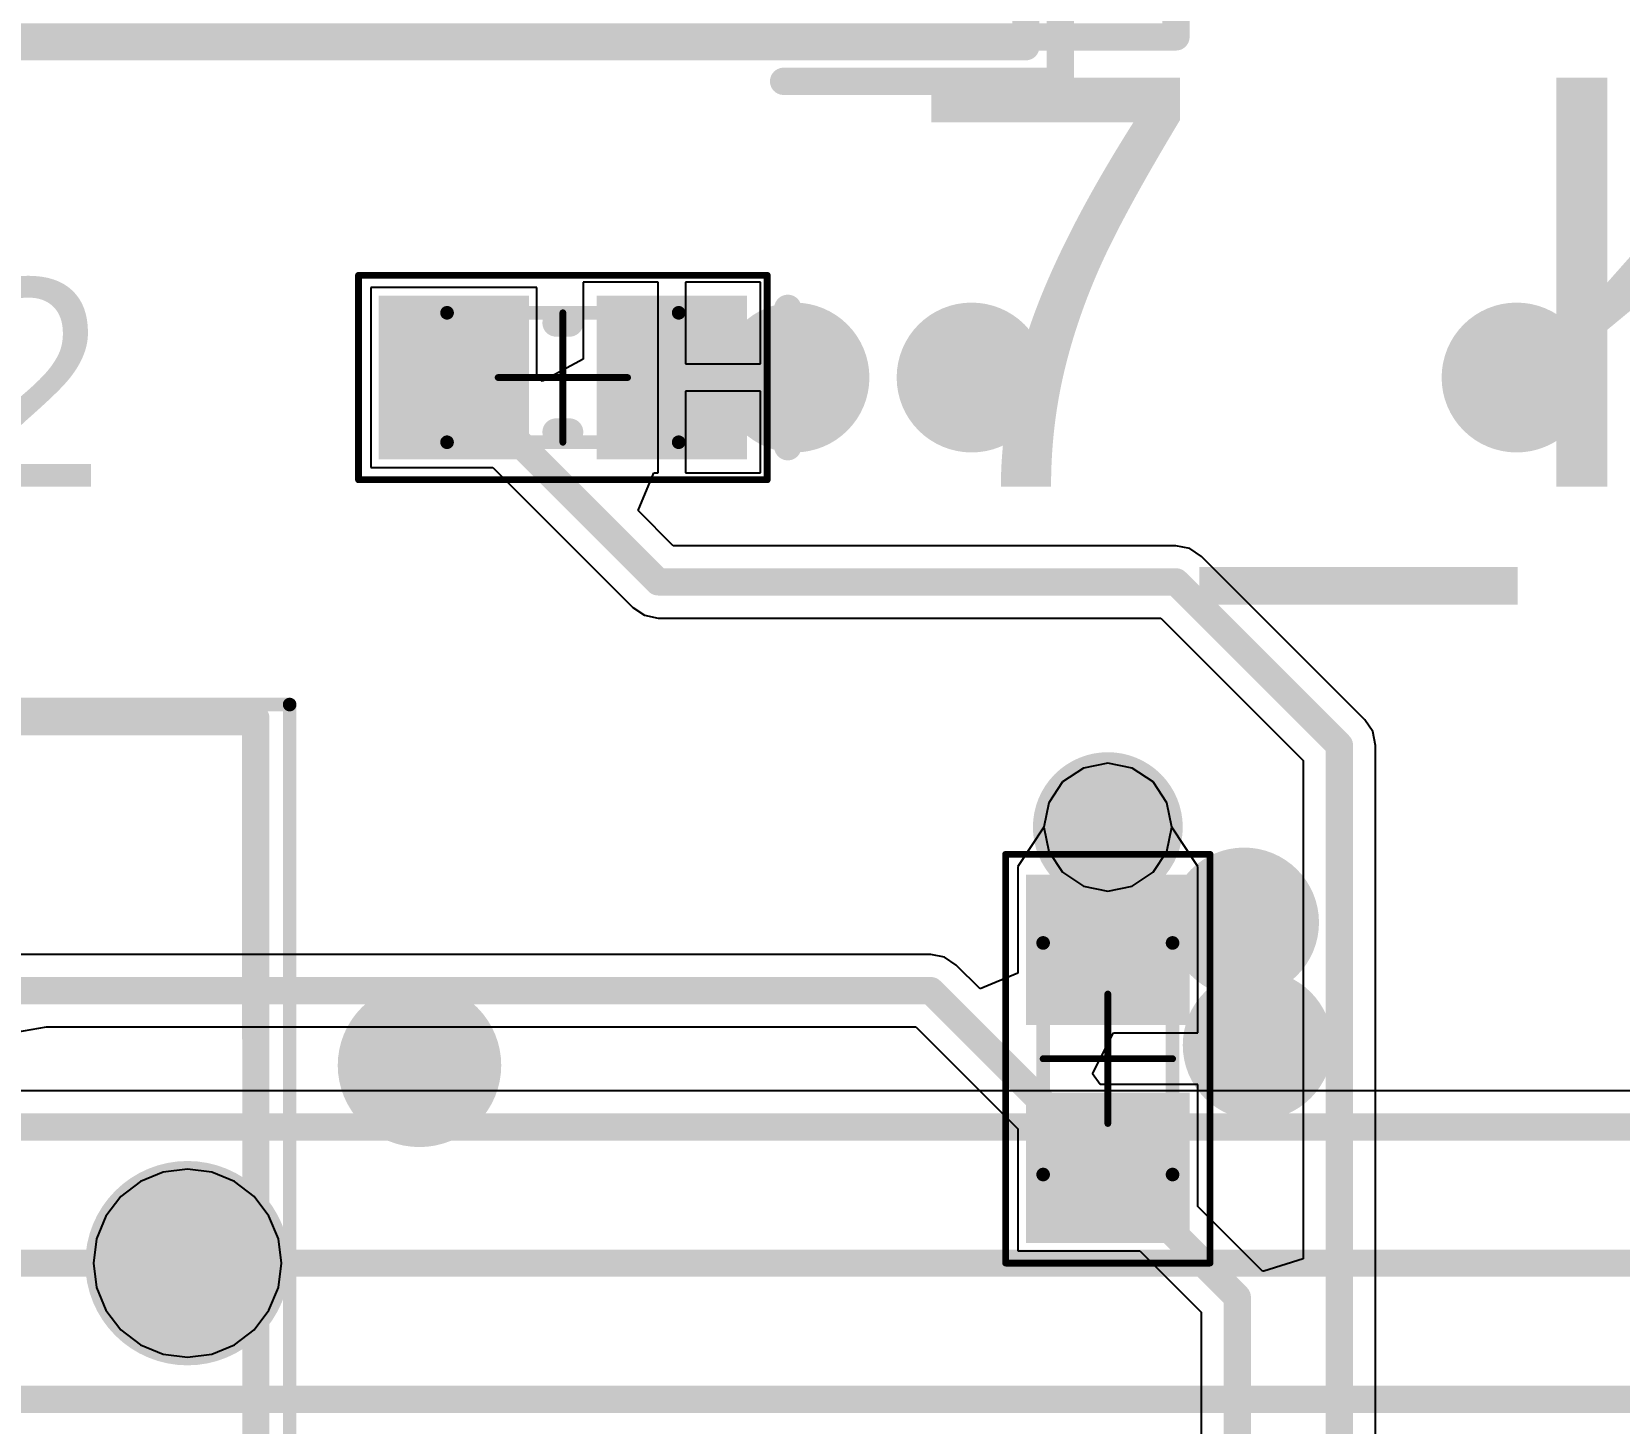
# Model space of a CAD drawing. Header units: millimetres. Extents: x 372 to 687, y 380 to 482.
# Drawn here: x 433.1 to 444.75, y 456.32 to 466.54 of the extents above; entities that cross this region are included whole.
import ezdxf

# ---------------------------------------------------------------- set-up
doc = ezdxf.new("R2010")
doc.units = ezdxf.units.MM
for name, color, linetype in [('BottomLayer', 5, 'Continuous'), ('BottomSolder', 6, 'Continuous'), ('InternalPlane1', 76, 'Continuous'), ('InternalPlane2', 16, 'Continuous'), ('Mechanical13', 56, 'Continuous'), ('Mechanical15', 56, 'Continuous'), ('MultiLayer', 9, 'Continuous'), ('PadHoleLayer', 156, 'Continuous'), ('TopLayer', 1, 'Continuous'), ('TopOverlay', 2, 'Continuous'), ('TopPaste', 8, 'Continuous'), ('TopSolder', 216, 'Continuous'), ('ViaHoleLayer', 16, 'Continuous')]:
    doc.layers.add(name, color=color, linetype=linetype)

# ---------------------------------------------------------------- blocks, each defined once
blk = doc.blocks.new('RESC0603_1608__N_308')
at = {"layer": 'Mechanical13', "const_width": 0.0999998}
for points in [[(-0.8499983, 0.47499778), (0.85000084, 0.47499778)], [(-0.8499983, 0.47499778), (-0.8499983, -0.47500032)], [(0.85000084, 0.47499778), (0.85000084, -0.47500032)], [(-0.8499983, -0.47500032), (0.85000084, -0.47500032)]]:
    blk.add_lwpolyline(points, dxfattribs=at)
at = {"layer": 'Mechanical13', "const_width": 0.0499999}
for points in [[(-0.8749969799999999, 0.47499778, 1), (-0.8249996199999999, 0.47499778, 1)], [(-0.8749969799999999, 0.47499778, 1), (-0.8249996199999999, 0.47499778, 1)], [(0.8250021599999999, 0.47499778, 1), (0.8749995199999999, 0.47499778, 1)], [(0.8250021599999999, 0.47499778, 1), (0.8749995199999999, 0.47499778, 1)], [(-0.8749969799999999, -0.47500032, 1), (-0.8249996199999999, -0.47500032, 1)], [(-0.8749969799999999, -0.47500032, 1), (-0.8249996199999999, -0.47500032, 1)], [(0.8250021599999999, -0.47500032, 1), (0.8749995199999999, -0.47500032, 1)], [(0.8250021599999999, -0.47500032, 1), (0.8749995199999999, -0.47500032, 1)]]:
    blk.add_lwpolyline(points, format="xyb", close=True, dxfattribs=at)
at = {"layer": 'Mechanical15', "const_width": 0.0499999}
for points in [[(-1.49999954, 0.7499985), (1.50000208, 0.7499985)], [(-1.49999954, 0.7499985), (-1.49999954, -0.75000104)], [(1.50000208, 0.7499985), (1.50000208, -0.75000104)], [(2.54e-06, 0.47499778), (2.54e-06, -0.47500032)], [(-0.47499778, 0), (0.47500286, 0)], [(-1.49999954, -0.75000104), (1.50000208, -0.75000104)]]:
    blk.add_lwpolyline(points, dxfattribs=at)
at = {"layer": 'Mechanical15', "const_width": 0.02499868}
for points in [[(-1.51249888, 0.7499985, 1), (-1.4875002, 0.7499985, 1)], [(-1.51249888, 0.7499985, 1), (-1.4875002, 0.7499985, 1)], [(1.48750274, 0.7499985, 1), (1.51250142, 0.7499985, 1)], [(1.48750274, 0.7499985, 1), (1.51250142, 0.7499985, 1)], [(-0.0124968, 0.47499778, 1), (0.01250188, 0.47499778, 1)], [(-0.48749712, 0, 1), (-0.46249844, 0, 1)], [(0.46250352, 0, 1), (0.4875022, 0, 1)], [(-0.0124968, -0.47500032, 1), (0.01250188, -0.47500032, 1)], [(-1.51249888, -0.75000104, 1), (-1.4875002, -0.75000104, 1)], [(-1.51249888, -0.75000104, 1), (-1.4875002, -0.75000104, 1)], [(1.48750274, -0.75000104, 1), (1.51250142, -0.75000104, 1)], [(1.48750274, -0.75000104, 1), (1.51250142, -0.75000104, 1)]]:
    blk.add_lwpolyline(points, format="xyb", close=True, dxfattribs=at)
at = {"layer": 'TopLayer'}
for points in [[(-0.3499993, -0.499999), (-0.3499993, 0.499999), (-1.2499975, -0.499999), (-1.2499975, 0.499999)], [(1.25000004, -0.499999), (1.25000004, 0.499999), (0.35000184, -0.499999), (0.35000184, 0.499999)]]:
    blk.add_solid(points, dxfattribs=at)
at = {"layer": 'TopPaste'}
for points in [[(-0.3499993, -0.499999), (-0.3499993, 0.499999), (-1.2499975, -0.499999), (-1.2499975, 0.499999)], [(1.25000004, -0.499999), (1.25000004, 0.499999), (0.35000184, -0.499999), (0.35000184, 0.499999)]]:
    blk.add_solid(points, dxfattribs=at)
at = {"layer": 'TopSolder'}
for points in [[(-0.2483993, -0.601599), (-0.2483993, 0.601599), (-1.3515975, -0.601599), (-1.3515975, 0.601599)], [(1.35160004, -0.601599), (1.35160004, 0.601599), (0.24840184, -0.601599), (0.24840184, 0.601599)]]:
    blk.add_solid(points, dxfattribs=at)
blk = doc.blocks.new('I_LEDC0603_1608__N_322')
at = {"layer": 'Mechanical13', "const_width": 0.0999998}
for points in [[(-0.8499983, -0.47500032), (-0.8499983, 0.47499778)], [(-0.8499983, 0.47499778), (0.85000084, 0.47499778)], [(0.85000084, -0.47500032), (0.85000084, 0.47499778)], [(-0.8499983, -0.47500032), (0.85000084, -0.47500032)]]:
    blk.add_lwpolyline(points, dxfattribs=at)
at = {"layer": 'Mechanical13', "const_width": 0.0499999}
for points in [[(-0.8749969799999999, 0.47499778, 1), (-0.8249996199999999, 0.47499778, 1)], [(-0.8749969799999999, 0.47499778, 1), (-0.8249996199999999, 0.47499778, 1)], [(0.8250021599999999, 0.47499778, 1), (0.8749995199999999, 0.47499778, 1)], [(0.8250021599999999, 0.47499778, 1), (0.8749995199999999, 0.47499778, 1)], [(-0.8749969799999999, -0.47500032, 1), (-0.8249996199999999, -0.47500032, 1)], [(-0.8749969799999999, -0.47500032, 1), (-0.8249996199999999, -0.47500032, 1)], [(0.8250021599999999, -0.47500032, 1), (0.8749995199999999, -0.47500032, 1)], [(0.8250021599999999, -0.47500032, 1), (0.8749995199999999, -0.47500032, 1)]]:
    blk.add_lwpolyline(points, format="xyb", close=True, dxfattribs=at)
at = {"layer": 'Mechanical15', "const_width": 0.0499999}
for points in [[(-1.49999954, -0.75000104), (-1.49999954, 0.7499985)], [(-1.49999954, 0.7499985), (1.50000208, 0.7499985)], [(1.50000208, -0.75000104), (1.50000208, 0.7499985)], [(2.54e-06, -0.47500032), (2.54e-06, 0.47499778)], [(-0.47499778, 0), (0.47500286, 0)], [(-1.49999954, -0.75000104), (1.50000208, -0.75000104)]]:
    blk.add_lwpolyline(points, dxfattribs=at)
at = {"layer": 'Mechanical15', "const_width": 0.02499868}
for points in [[(-1.51249888, 0.7499985, 1), (-1.4875002, 0.7499985, 1)], [(-1.51249888, 0.7499985, 1), (-1.4875002, 0.7499985, 1)], [(1.48750274, 0.7499985, 1), (1.51250142, 0.7499985, 1)], [(1.48750274, 0.7499985, 1), (1.51250142, 0.7499985, 1)], [(-0.0124968, 0.47499778, 1), (0.01250188, 0.47499778, 1)], [(-0.48749712, 0, 1), (-0.46249844, 0, 1)], [(0.46250352, 0, 1), (0.4875022, 0, 1)], [(-0.0124968, -0.47500032, 1), (0.01250188, -0.47500032, 1)], [(-1.51249888, -0.75000104, 1), (-1.4875002, -0.75000104, 1)], [(-1.51249888, -0.75000104, 1), (-1.4875002, -0.75000104, 1)], [(1.48750274, -0.75000104, 1), (1.51250142, -0.75000104, 1)], [(1.48750274, -0.75000104, 1), (1.51250142, -0.75000104, 1)]]:
    blk.add_lwpolyline(points, format="xyb", close=True, dxfattribs=at)
at = {"layer": 'TopLayer'}
for points in [[(-0.3499993, -0.499999), (-0.3499993, 0.499999), (-1.2499975, -0.499999), (-1.2499975, 0.499999)], [(1.25000004, -0.499999), (1.25000004, 0.499999), (0.35000184, -0.499999), (0.35000184, 0.499999)]]:
    blk.add_solid(points, dxfattribs=at)
at = {"layer": 'TopOverlay', "const_width": 0.1999996}
for points in [[(1.651, -0.508), (1.651, 0.508)], [(-0.0499999, 0.3999992), (0.0499999, 0.3999992)], [(-0.0499999, -0.3999992), (0.0499999, -0.3999992)]]:
    blk.add_lwpolyline(points, dxfattribs=at)
at = {"layer": 'TopOverlay', "const_width": 0.0999998}
for points in [[(1.6010001, 0.508, 1), (1.7009999, 0.508, 1)], [(-0.0999998, 0.3999992, 1), (0, 0.3999992, 1)], [(0, 0.3999992, 1), (0.0999998, 0.3999992, 1)], [(-0.0999998, -0.3999992, 1), (0, -0.3999992, 1)], [(0, -0.3999992, 1), (0.0999998, -0.3999992, 1)], [(1.6010001, -0.508, 1), (1.7009999, -0.508, 1)]]:
    blk.add_lwpolyline(points, format="xyb", close=True, dxfattribs=at)
at = {"layer": 'TopPaste'}
for points in [[(-0.3499993, -0.499999), (-0.3499993, 0.499999), (-1.2499975, -0.499999), (-1.2499975, 0.499999)], [(1.25000004, -0.499999), (1.25000004, 0.499999), (0.35000184, -0.499999), (0.35000184, 0.499999)]]:
    blk.add_solid(points, dxfattribs=at)
at = {"layer": 'TopSolder'}
for points in [[(-0.2483993, -0.601599), (-0.2483993, 0.601599), (-1.3515975, -0.601599), (-1.3515975, 0.601599)], [(1.35160004, -0.601599), (1.35160004, 0.601599), (0.24840184, -0.601599), (0.24840184, 0.601599)]]:
    blk.add_solid(points, dxfattribs=at)
blk = doc.blocks.new('PCI_E_______36P_324')
at = {"layer": 'BottomLayer', "const_width": 0.52500022}
blk.add_lwpolyline([(-8.76201702, 3.24464172, 1), (-8.23701934, 3.24464172, 1)], format="xyb", close=True, dxfattribs=at)
at = {"layer": 'BottomSolder', "const_width": 0.6266002199999999}
blk.add_lwpolyline([(-8.812817019999999, 3.24464172, 1), (-8.18621934, 3.24464172, 1)], format="xyb", close=True, dxfattribs=at)
at = {"layer": 'InternalPlane1', "const_width": 0.7499985}
blk.add_lwpolyline([(-8.8745187, 3.24464172, 1), (-8.12451766, 3.24464172, 1)], format="xyb", close=True, dxfattribs=at)
at = {"layer": 'InternalPlane2', "const_width": 0.7499985}
blk.add_lwpolyline([(-8.8745187, 3.24464172, 1), (-8.12451766, 3.24464172, 1)], format="xyb", close=True, dxfattribs=at)
at = {"layer": 'Mechanical13', "const_width": 0.1999996}
for points in [[(12.5000512, 3.7466016), (-12.49988864, 3.7466016)], [(-12.49988864, -4.86403904), (-12.49988864, 3.7466016)]]:
    blk.add_lwpolyline(points, dxfattribs=at)
at = {"layer": 'Mechanical13', "const_width": 0.0999998}
blk.add_lwpolyline([(-12.54988854, 3.7466016, 1), (-12.44988874, 3.7466016, 1)], format="xyb", close=True, dxfattribs=at)
blk.add_lwpolyline([(-12.54988854, 3.7466016, 1), (-12.44988874, 3.7466016, 1)], format="xyb", close=True, dxfattribs=at)
at = {"layer": 'Mechanical15', "const_width": 0.0999998}
for points in [[(-12.59952014, -5.35546046), (-12.59952014, 3.99464022)], [(12.87548098, 3.99464022), (-12.59952014, 3.99464022)]]:
    blk.add_lwpolyline(points, dxfattribs=at)
at = {"layer": 'Mechanical15', "const_width": 0.0499999}
blk.add_lwpolyline([(-12.62451882, 3.99464022, 1), (-12.57452146, 3.99464022, 1)], format="xyb", close=True, dxfattribs=at)
blk.add_lwpolyline([(-12.62451882, 3.99464022, 1), (-12.57452146, 3.99464022, 1)], format="xyb", close=True, dxfattribs=at)
at = {"layer": 'MultiLayer', "const_width": 0.52500022}
blk.add_lwpolyline([(-8.76201702, 3.24464172, 1), (-8.23701934, 3.24464172, 1)], format="xyb", close=True, dxfattribs=at)
at = {"layer": 'PadHoleLayer', "const_width": 0.3499993}
blk.add_lwpolyline([(-8.6745191, 3.24464172, 1), (-8.32451726, 3.24464172, 1)], format="xyb", close=True, dxfattribs=at)
at = {"layer": 'TopLayer', "const_width": 0.52500022}
blk.add_lwpolyline([(-8.76201702, 3.24464172, 1), (-8.23701934, 3.24464172, 1)], format="xyb", close=True, dxfattribs=at)
at = {"layer": 'TopOverlay'}
for points, const_width in [([(-9.65151994, 4.9476406, 1), (-10.25151874, 4.9476406, 1)], 0.5999987999999999), ([(-10.40151844, 4.9476406, 1), (-10.10151904, 4.9476406, 1)], 0.2999994), ([(-9.801519639999999, 4.9476406, 1), (-9.50152024, 4.9476406, 1)], 0.2999994), ([(-12.52451902, 3.74464072, 1), (-12.42451922, 3.74464072, 1)], 0.0999998), ([(-12.52451902, 3.74464072, 1), (-12.42451922, 3.74464072, 1)], 0.0999998), ([(-10.20951984, 3.74464072, 1), (-10.10952004, 3.74464072, 1)], 0.0999998)]:
    blk.add_lwpolyline(points, format="xyb", close=True, dxfattribs=dict(at, const_width=const_width))
at = {"layer": 'TopOverlay', "const_width": 0.1999996}
for points in [[(-12.47451912, -3.75535952), (-12.47451912, 3.74464072)], [(-10.15951994, 3.74464072), (-12.47451912, 3.74464072)]]:
    blk.add_lwpolyline(points, dxfattribs=at)
at = {"layer": 'TopSolder', "const_width": 0.6266002199999999}
blk.add_lwpolyline([(-8.812817019999999, 3.24464172, 1), (-8.18621934, 3.24464172, 1)], format="xyb", close=True, dxfattribs=at)
blk = doc.blocks.new('C___H_____900X1900X84000_402')
at = {"layer": 'Mechanical13', "const_width": 0.1999996}
for points in [[(4.572, 9.398), (-4.572, 9.398)], [(4.57199492, 1.26984506), (4.57199492, 9.39799746)]]:
    blk.add_lwpolyline(points, dxfattribs=at)
at = {"layer": 'Mechanical13', "const_width": 0.0999998}
for points in [[(4.521995019999999, 9.39799746, 1), (4.621994819999999, 9.39799746, 1)], [(4.5220001, 9.398, 1), (4.6219999, 9.398, 1)]]:
    blk.add_lwpolyline(points, format="xyb", close=True, dxfattribs=at)
at = {"layer": 'Mechanical15', "const_width": 0.1999996}
for points in [[(4.50000116, 10.49999932), (-4.50000116, 10.49999932)], [(4.50000116, -10.49999932), (4.50000116, 10.49999932)]]:
    blk.add_lwpolyline(points, dxfattribs=at)
at = {"layer": 'Mechanical15', "const_width": 0.0999998}
blk.add_lwpolyline([(4.45000126, 10.49999932, 1), (4.55000106, 10.49999932, 1)], format="xyb", close=True, dxfattribs=at)
blk.add_lwpolyline([(4.45000126, 10.49999932, 1), (4.55000106, 10.49999932, 1)], format="xyb", close=True, dxfattribs=at)
at = {"layer": 'TopOverlay', "const_width": 0.1999996}
for points in [[(4.826, 9.652), (3.048, 9.652)], [(4.826, 7.619999999999999), (4.826, 9.652)]]:
    blk.add_lwpolyline(points, dxfattribs=at)
at = {"layer": 'TopOverlay', "const_width": 0.0999998}
for points in [[(4.7760001, 9.652, 1), (4.8759999, 9.652, 1)], [(4.7760001, 9.652, 1), (4.8759999, 9.652, 1)], [(4.7760001, 7.619999999999999, 1), (4.8759999, 7.619999999999999, 1)]]:
    blk.add_lwpolyline(points, format="xyb", close=True, dxfattribs=at)

msp = doc.modelspace()

# ---------------------------------------------------------------- linework, layer by layer
at = {"layer": 'BottomLayer'}
for p, q in [((440.82049758, 461.1332789), (440.66833888, 461.03161032)), ((440.99997906, 461.16898114), (440.82049758, 461.1332789)), ((441.17946054, 461.1332789), (440.99997906, 461.16898114)), ((441.33161924, 461.03161032), (441.17946054, 461.1332789)), ((440.66833888, 461.03161032), (440.5666703, 460.87945162)), ((441.43328782, 460.87945162), (441.33161924, 461.03161032)), ((440.5666703, 460.87945162), (440.53096806, 460.6999701399999)), ((441.46899006, 460.6999701399999), (441.43328782, 460.87945162)), ((440.53096806, 460.6999701399999), (440.5666703, 460.52048866)), ((441.43328782, 460.52048866), (441.46899006, 460.6999701399999)), ((440.5666703, 460.52048866), (440.66833888, 460.36832996)), ((441.33161924, 460.36832996), (441.43328782, 460.52048866)), ((440.66833888, 460.36832996), (440.82049758, 460.26666138)), ((440.82049758, 460.26666138), (440.99997906, 460.23095914)), ((440.99997906, 460.23095914), (441.17946054, 460.26666138)), ((441.17946054, 460.26666138), (441.33161924, 460.36832996)), ((456.67899012, 458.76461206), (432.9296396, 458.76461206))]:
    msp.add_line(p, q, dxfattribs=at)
for points, const_width in [([(438.54999412, 463.9999686199999, 1), (438.84999352, 463.9999686199999, 1)], 0.2999994), ([(439.8499585, 463.99995592, 1), (440.1499578999999, 463.99995592, 1)], 0.2999994), ([(443.84995812, 463.99995592, 1), (444.14995752, 463.99995592, 1)], 0.2999994), ([(440.84997936, 460.6999701399999, 1), (441.14997876, 460.6999701399999, 1)], 0.2999994), ([(441.84995704, 459.9999563, 1), (442.14995644, 459.9999563, 1)], 0.2999994), ([(441.9500000199999, 459.09999874, 1), (442.24999942, 459.09999874, 1)], 0.2999994), ([(434.19464088, 457.4995193399999, 1), (434.29464068, 457.4995193399999, 1)], 0.0999998), ([(434.19464088, 457.4995193399999, 1), (434.29464068, 457.4995193399999, 1)], 0.0999998)]:
    msp.add_lwpolyline(points, format="xyb", close=True, dxfattribs=dict(at, const_width=const_width))
at = {"layer": 'BottomLayer', "const_width": 0.1999996}
for points in [[(432.2446397, 458.49951988), (456.78879686, 458.49951988)], [(431.889281, 457.4995193399999), (434.24464078, 457.4995193399999)], [(434.24464078, 457.4995193399999), (456.38879512, 457.4995193399999)], [(432.2446397, 456.4995188), (456.78879432, 456.4995188)]]:
    msp.add_lwpolyline(points, dxfattribs=at)
at = {"layer": 'InternalPlane1', "const_width": 0.5499989}
for points in [[(438.42499564, 463.9999686199999, 1), (438.974992, 463.9999686199999, 1)], [(439.72496002, 463.99995592, 1), (440.27495638, 463.99995592, 1)], [(443.72495964, 463.99995592, 1), (444.274956, 463.99995592, 1)], [(440.72498088, 460.6999701399999, 1), (441.27497724, 460.6999701399999, 1)], [(441.7249585599999, 459.9999563, 1), (442.27495492, 459.9999563, 1)], [(441.82500154, 459.09999874, 1), (442.3749979, 459.09999874, 1)]]:
    msp.add_lwpolyline(points, format="xyb", close=True, dxfattribs=at)
at = {"layer": 'InternalPlane2', "const_width": 0.5499989}
for points in [[(438.42499564, 463.9999686199999, 1), (438.974992, 463.9999686199999, 1)], [(439.72496002, 463.99995592, 1), (440.27495638, 463.99995592, 1)], [(443.72495964, 463.99995592, 1), (444.274956, 463.99995592, 1)], [(441.7249585599999, 459.9999563, 1), (442.27495492, 459.9999563, 1)], [(441.82500154, 459.09999874, 1), (442.3749979, 459.09999874, 1)]]:
    msp.add_lwpolyline(points, format="xyb", close=True, dxfattribs=at)
at = {"layer": 'MultiLayer', "const_width": 0.2999994}
for points in [[(438.54999412, 463.9999686199999, 1), (438.84999352, 463.9999686199999, 1)], [(439.8499585, 463.99995592, 1), (440.1499578999999, 463.99995592, 1)], [(443.84995812, 463.99995592, 1), (444.14995752, 463.99995592, 1)], [(440.84997936, 460.6999701399999, 1), (441.14997876, 460.6999701399999, 1)], [(441.84995704, 459.9999563, 1), (442.14995644, 459.9999563, 1)], [(441.9500000199999, 459.09999874, 1), (442.24999942, 459.09999874, 1)]]:
    msp.add_lwpolyline(points, format="xyb", close=True, dxfattribs=at)
at = {"layer": 'TopLayer'}
for p, q in [((437.70002122, 464.69999262), (437.14999692, 464.69999262)), ((437.14999692, 464.69999262), (437.14999692, 464.13438034)), ((437.70002122, 463.99999402), (437.70002122, 464.69999262)), ((438.44999432, 464.69999262), (437.90002082, 464.69999262)), ((437.90002082, 464.69999262), (437.90002082, 464.09999382)), ((438.44999432, 464.09999382), (438.44999432, 464.69999262)), ((436.8099950599999, 464.6599927), (435.5899975, 464.6599927)), ((435.5899975, 464.6599927), (435.5899975, 463.33999534)), ((436.8099950599999, 464.00075348), (436.8099950599999, 464.6599927)), ((437.14999692, 464.13438034), (436.84999752, 463.97402506)), ((437.90002082, 464.09999382), (438.44999432, 464.09999382)), ((436.84999752, 463.97402506), (436.8099950599999, 464.00075348)), ((437.70002122, 463.29999542), (437.70002122, 463.99999402)), ((438.44999432, 463.89999422), (437.90002082, 463.89999422)), ((437.90002082, 463.89999422), (437.90002082, 463.29999542)), ((438.44999432, 463.29999542), (438.44999432, 463.89999422)), ((435.5899975, 463.33999534), (436.48510366, 463.33999534)), ((436.48510366, 463.33999534), (437.51254382, 462.31255772)), ((437.55206368, 463.02283062), (437.66686914, 463.29999542)), ((437.66686914, 463.29999542), (437.70002122, 463.29999542)), ((437.90002082, 463.29999542), (438.44999432, 463.29999542)), ((437.80980256, 462.7650917399999), (437.55206368, 463.02283062)), ((441.49998568, 462.7650917399999), (437.80980256, 462.7650917399999)), ((441.49999838, 462.76509428), (441.49998568, 462.7650917399999)), ((441.60144598, 462.74491398), (441.49999838, 462.76509428)), ((441.6874478399999, 462.68744902), (441.60144598, 462.74491398)), ((442.88744036, 461.48745396), (441.6874478399999, 462.68744902)), ((437.51254382, 462.31255772), (437.5125489, 462.3125501)), ((437.5125489, 462.3125501), (437.59855076, 462.2550851399999)), ((437.59855076, 462.2550851399999), (437.69999836, 462.23490738)), ((437.69999836, 462.23490738), (441.39019164, 462.23490738)), ((441.39019164, 462.23490738), (442.43490634, 461.19019522)), ((442.88744798, 461.48744888), (442.88744036, 461.48745396)), ((442.94491294, 461.40144702), (442.88744798, 461.48744888)), ((442.9650907, 461.2999994199999), (442.94491294, 461.40144702)), ((442.43490634, 461.19019522), (442.43490634, 457.53226248)), ((442.9650907, 444.10001096), (442.9650907, 461.2999994199999)), ((440.82049758, 461.1332789), (440.66833888, 461.03161032)), ((440.99997906, 461.16898114), (440.82049758, 461.1332789)), ((441.17946054, 461.1332789), (440.99997906, 461.16898114)), ((441.33161924, 461.03161032), (441.17946054, 461.1332789)), ((440.66833888, 461.03161032), (440.5666703, 460.87945162)), ((441.43328782, 460.87945162), (441.33161924, 461.03161032)), ((440.5666703, 460.87945162), (440.53096806, 460.69997268)), ((441.46899006, 460.69997268), (441.43328782, 460.87945162)), ((440.53096806, 460.69997268), (440.33999816, 460.4100012)), ((441.6600006, 460.4100012), (441.46899006, 460.69997268)), ((440.33999816, 460.4100012), (440.3400007, 460.4100012)), ((440.3400007, 460.4100012), (440.3400007, 459.6268709399999)), ((441.65999806, 459.19000364), (441.65999806, 460.4100012)), ((441.65999806, 460.4100012), (441.6600006, 460.4100012)), ((439.69998928, 459.76509266), (430.74513292, 459.76509266)), ((439.70000198, 459.7650952), (439.69998928, 459.76509266)), ((439.80144958, 459.7449149), (439.70000198, 459.7650952)), ((439.8874514399999, 459.68744994), (439.80144958, 459.7449149)), ((440.0628359, 459.51206548), (439.8874514399999, 459.68744994)), ((440.3400007, 459.6268709399999), (440.0628359, 459.51206548)), ((432.92964214, 459.18451724), (433.20876782, 459.2349083)), ((433.20876782, 459.2349083), (439.59019524, 459.2349083)), ((439.59019524, 459.2349083), (440.3400007, 458.48510538)), ((440.8875612, 458.89000424), (441.0427679, 459.19000364)), ((441.0427679, 459.19000364), (441.65999806, 459.19000364)), ((440.94418288, 458.81000186), (440.8875612, 458.89000424)), ((441.65999806, 458.81000186), (440.94418288, 458.81000186)), ((441.65999806, 457.91490332), (441.65999806, 458.81000186)), ((440.3400007, 458.48510538), (440.3400007, 457.5900043)), ((434.0658197, 458.16688656), (433.89918554, 458.0978646)), ((434.24464078, 458.19042982), (434.0658197, 458.16688656)), ((434.42346186, 458.16688656), (434.24464078, 458.19042982)), ((434.59009602, 458.0978646), (434.42346186, 458.16688656)), ((433.89918554, 458.0978646), (433.7560921, 457.98806802)), ((434.7331894599999, 457.98806802), (434.59009602, 458.0978646)), ((433.7560921, 457.98806802), (433.64629552, 457.84497458)), ((434.84298604, 457.84497458), (434.7331894599999, 457.98806802)), ((433.64629552, 457.84497458), (433.57727356, 457.67834042)), ((434.912008, 457.67834042), (434.84298604, 457.84497458)), ((442.13490694, 457.4399919), (441.65999806, 457.91490332)), ((433.57727356, 457.67834042), (433.5537303, 457.4995193399999)), ((434.93555126, 457.4995193399999), (434.912008, 457.67834042)), ((440.3400007, 457.5900043), (441.23509924, 457.5900043)), ((441.23509924, 457.5900043), (441.68490784, 457.14019824)), ((433.5537303, 457.4995193399999), (433.57727356, 457.32069826)), ((434.912008, 457.32069826), (434.93555126, 457.4995193399999)), ((442.43490634, 457.53226248), (442.1458264, 457.44012398)), ((442.1458264, 457.44012398), (442.13490694, 457.4399919)), ((433.57727356, 457.32069826), (433.64629552, 457.1540641)), ((434.84298604, 457.1540641), (434.912008, 457.32069826)), ((433.64629552, 457.1540641), (433.7560921, 457.01097066)), ((434.7331894599999, 457.01097066), (434.84298604, 457.1540641)), ((441.68490784, 457.14019824), (441.68490784, 455.66000054)), ((433.7560921, 457.01097066), (433.89918554, 456.90117408)), ((434.59009602, 456.90117408), (434.7331894599999, 457.01097066)), ((433.89918554, 456.90117408), (434.0658197, 456.83215212)), ((434.42346186, 456.83215212), (434.59009602, 456.90117408)), ((434.0658197, 456.83215212), (434.24464078, 456.80860886)), ((434.24464078, 456.80860886), (434.42346186, 456.83215212))]:
    msp.add_line(p, q, dxfattribs=at)
for points, const_width in [([(438.54999412, 463.9999686199999, 1), (438.84999352, 463.9999686199999, 1)], 0.2999994), ([(439.8499585, 463.99995592, 1), (440.1499578999999, 463.99995592, 1)], 0.2999994), ([(443.84995812, 463.99995592, 1), (444.14995752, 463.99995592, 1)], 0.2999994), ([(436.14999892, 463.9999991, 1), (436.24999872, 463.9999991, 1)], 0.0999998), ([(437.74999572, 463.99999402, 1), (437.84999552, 463.99999402, 1)], 0.0999998), ([(437.75002112, 463.9999686199999, 1), (437.85002092, 463.9999686199999, 1)], 0.0999998), ([(437.75002112, 463.9999686199999, 1), (437.85002092, 463.9999686199999, 1)], 0.0999998), ([(438.64999392, 463.9999686199999, 1), (438.74999372, 463.9999686199999, 1)], 0.0999998), ([(437.6499984599999, 462.49999956, 1), (437.74999826, 462.49999956, 1)], 0.0999998), ([(437.6499984599999, 462.49999956, 1), (437.74999826, 462.49999956, 1)], 0.0999998), ([(441.44999848, 462.49999956, 1), (441.54999828, 462.49999956, 1)], 0.0999998), ([(441.44999848, 462.49999956, 1), (441.54999828, 462.49999956, 1)], 0.0999998), ([(442.64999862, 461.2999994199999, 1), (442.74999842, 461.2999994199999, 1)], 0.0999998), ([(442.64999862, 461.2999994199999, 1), (442.74999842, 461.2999994199999, 1)], 0.0999998), ([(440.84997936, 460.6999701399999, 1), (441.14997876, 460.6999701399999, 1)], 0.2999994), ([(440.94997916, 460.6999701399999, 1), (441.04997896, 460.6999701399999, 1)], 0.0999998), ([(441.84995704, 459.9999563, 1), (442.14995644, 459.9999563, 1)], 0.2999994), ([(440.94997916, 459.7999973399999, 1), (441.04997896, 459.7999973399999, 1)], 0.0999998), ([(439.65000208, 459.50000048, 1), (439.75000188, 459.50000048, 1)], 0.0999998), ([(439.65000208, 459.50000048, 1), (439.75000188, 459.50000048, 1)], 0.0999998), ([(441.9500000199999, 459.09999874, 1), (442.24999942, 459.09999874, 1)], 0.2999994), ([(440.94999948, 458.20000308, 1), (441.04999928, 458.20000308, 1)], 0.0999998), ([(440.94999948, 458.20000308, 1), (441.04999928, 458.20000308, 1)], 0.0999998), ([(441.90000012, 457.2500024399999, 1), (441.99999992, 457.2500024399999, 1)], 0.0999998), ([(441.90000012, 457.2500024399999, 1), (441.99999992, 457.2500024399999, 1)], 0.0999998)]:
    msp.add_lwpolyline(points, format="xyb", close=True, dxfattribs=dict(at, const_width=const_width))
at = {"layer": 'TopLayer', "const_width": 0.1999996}
for points in [[(436.19999882, 463.9999991), (437.69999836, 462.49999956)], [(437.7999956199999, 463.99999402), (437.80002102, 463.9999686199999)], [(437.80002102, 463.9999686199999), (438.69999382, 463.9999686199999)], [(437.69999836, 462.49999956), (441.49999838, 462.49999956)], [(441.49999838, 462.49999956), (442.69999852, 461.2999994199999)], [(442.69999852, 444.0999982599999), (442.69999852, 461.2999994199999)], [(440.99997906, 459.7999973399999), (440.99997906, 460.6999701399999)], [(430.74512022, 459.50000048), (439.70000198, 459.50000048)], [(439.70000198, 459.50000048), (440.99999938, 458.20000308)], [(440.99999938, 458.20000308), (441.9500000199999, 457.2500024399999)], [(441.9500000199999, 455.00000186), (441.9500000199999, 457.2500024399999)]]:
    msp.add_lwpolyline(points, dxfattribs=at)
at = {"layer": 'ViaHoleLayer', "const_width": 0.1499997}
for points in [[(438.62499524, 463.9999686199999, 1), (438.7749924, 463.9999686199999, 1)], [(439.92495962, 463.99995592, 1), (440.07495678, 463.99995592, 1)], [(443.92495924, 463.99995592, 1), (444.0749564, 463.99995592, 1)], [(440.92498048, 460.6999701399999, 1), (441.07497764, 460.6999701399999, 1)], [(441.92495816, 459.9999563, 1), (442.07495532, 459.9999563, 1)], [(442.02500114, 459.09999874, 1), (442.1749983, 459.09999874, 1)]]:
    msp.add_lwpolyline(points, format="xyb", close=True, dxfattribs=at)

# ---------------------------------------------------------------- block references
for name, p, rotation in [('C___H_____900X1900X84000_402', (430.99999398, 471.00000034), 270), ('I_LEDC0603_1608__N_322', (436.99999468, 463.99999402), 360), ('PCI_E_______36P_324', (430.99999906, 449.00000116), 270), ('RESC0603_1608__N_308', (440.99999938, 459.00000148), 90)]:
    msp.add_blockref(name, p, dxfattribs=dict(rotation=rotation))

# ---------------------------------------------------------------- texts
at = {"layer": 'TopOverlay'}
msp.add_text('7_KI', height=2.99999908, rotation=360, dxfattribs=at).set_placement((439.49999984, 463.2000007))
msp.add_text('D51002', height=1.524, dxfattribs=at).set_placement((426.50000044, 463.2000007))

doc.saveas('drawing.dxf')
